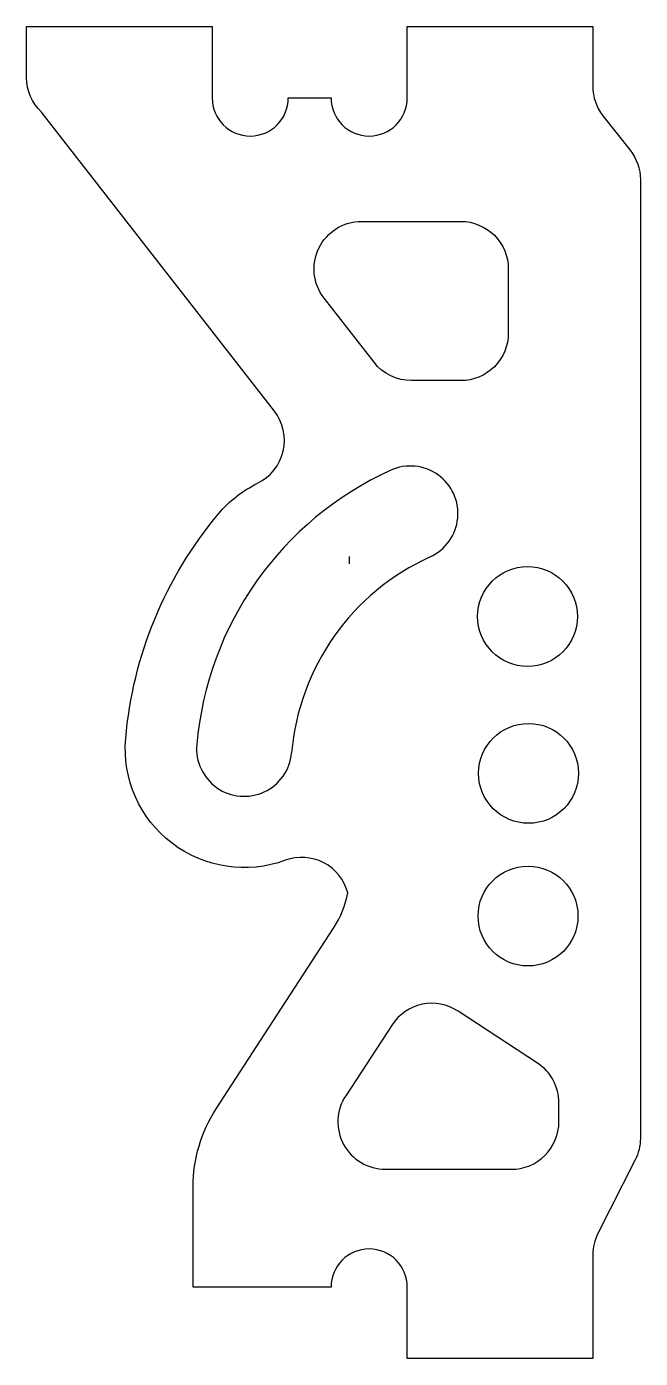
# Model space of a CAD drawing. Header units: millimetres. Extents: x -5.9 to 7, y -11.5 to 16.5.
import ezdxf

# ---------------------------------------------------------------- set-up
doc = ezdxf.new("R2010")
doc.units = ezdxf.units.MM
doc.layers.get('0').update_dxf_attribs({"linetype": 'CONTINUOUS'})

msp = doc.modelspace()

# ---------------------------------------------------------------- linework, layer by layer
msp.add_line((0.833, 5.205), (0.833, 5.36))
for points in [[(5.95, -9.324), (5.95, -10), (5.95, -11.5), (2.05, -11.5), (2.05, -10, 1), (0.45, -10), (-2.45, -10), (-2.45, -7.888, -0.144901), (-1.967, -6.255), (-0.865, -4.557), (0.511, -2.437, 0.098589), (0.8, -1.711, 0.442272), (-0.513, -1.028, -0.549684), (-3.868, 1.533, -0.153915), (-1.917, 6.257, -0.105503), (-1.095, 6.9, 0.476629), (-0.743, 8.413), (-5.641, 14.705, -0.204755), (-5.95, 15.427), (-5.95, 16.5), (-2.05, 16.5), (-2.05, 15, 1), (-0.45, 15), (0.45, 15, 1), (2.05, 15), (2.05, 16.5), (4, 16.5), (5.95, 16.5), (5.95, 15.246, 0.168222), (6.164, 14.628), (6.736, 13.901, -0.168222), (6.95, 13.283), (6.95, 11.905), (6.95, 10.228), (6.95, 5.069), (6.95, -6.874, -0.117882), (6.842, -7.326), (6.058, -8.872, 0.117882)], [(1.352, 9.443), (0.302, 10.791, -0.624265), (1.091, 12.405), (3.174, 12.405, -0.414214), (4.174, 11.405), (4.174, 10.057, -0.414214), (3.174, 9.057), (2.141, 9.057, -0.231326)], [(1.732, -4.487), (0.756, -5.977, 0.596307), (1.592, -7.525), (4.238, -7.525, 0.414214), (5.238, -6.525), (5.238, -6.128, 0.252892), (4.786, -5.292), (3.117, -4.198, 0.414214)]]:
    msp.add_lwpolyline(points, format="xyb", close=True)
for centre in [(4.579, 4.098), (4.6, 0.8), (4.589, -2.2)]:
    msp.add_circle(centre, 1.05)
for centre, radius, start, end in [((4.6, 0.8), 7, 114.4589, 175.0555), ((2.116, 6.262), 1, -65.5411, 114.4589), ((4.6, 0.8), 5, 114.4589, 175.0555), ((-1.378, 1.317), 1, 175.0555, 355.0555)]:
    msp.add_arc(centre, radius, start, end)

doc.saveas('drawing.dxf')
